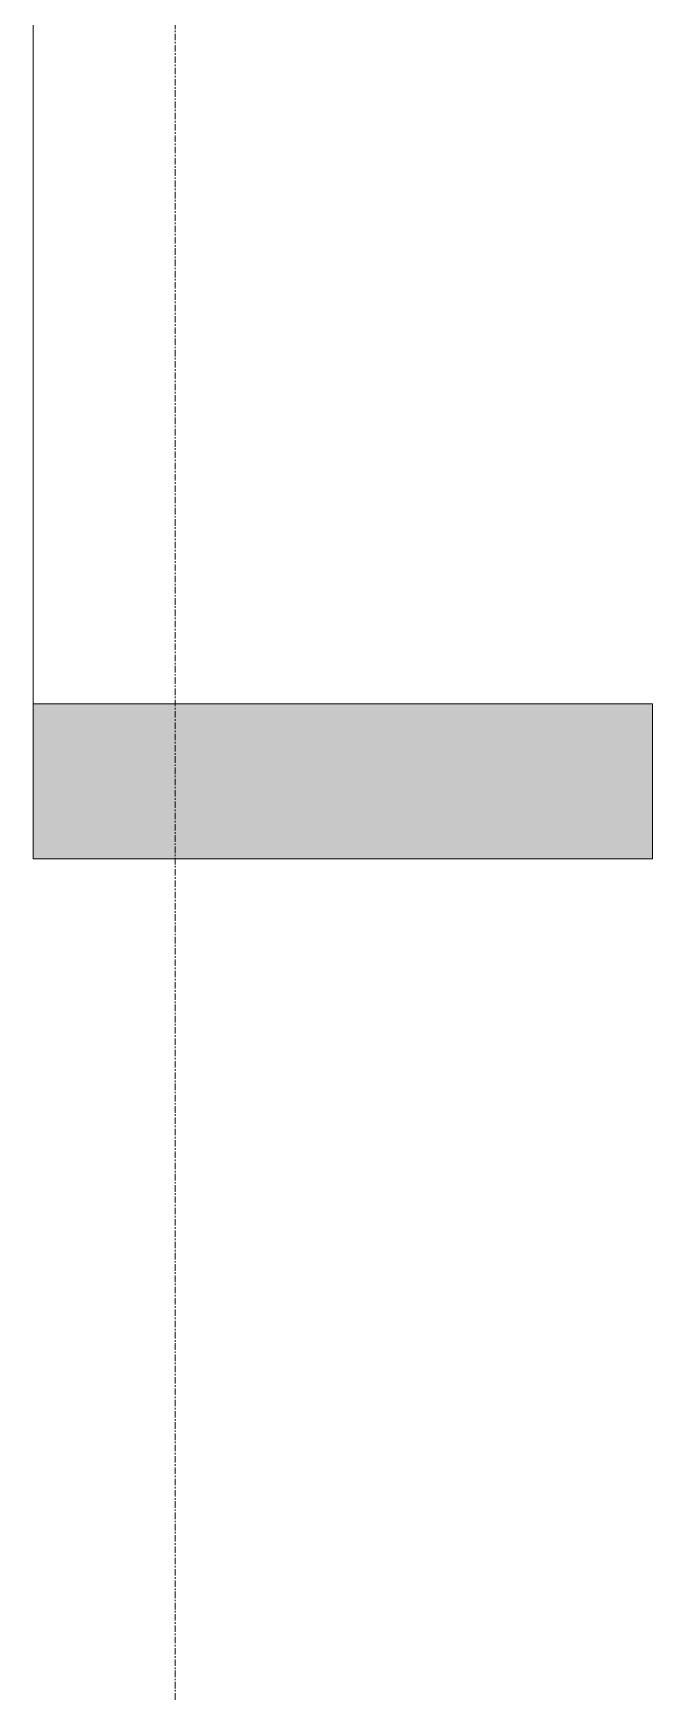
# Model space of a CAD drawing. Header units: inches. Extents: x 20426 to 92531, y -195 to 750.
# Drawn here: x 27334.2 to 27382.2, y -132 to -2.8 of the extents above; entities that cross this region are included whole.
import ezdxf

# ---------------------------------------------------------------- set-up
doc = ezdxf.new("R2010")
doc.units = ezdxf.units.IN
doc.header["$MEASUREMENT"] = 0
doc.linetypes.add('Grid Line 1_2_', pattern=[0.875, 0.5, -0.125, 0.125, -0.125])
doc.layers.add('G-ANNO-SYMB', color=111, linetype='Continuous', lineweight=9)
doc.layers.add('S-GRID', color=1, linetype='Continuous', lineweight=9)

# ---------------------------------------------------------------- blocks, each defined once
blk = doc.blocks.new('Section - 3_32_ x 3_8_-18514-Elevation - South')
at = {"layer": 'G-ANNO-SYMB'}
blk.add_hatch(color=256, dxfattribs=at).paths.add_polyline_path([(25438.9, -54.82), (25390.9, -54.82), (25390.9, -66.82), (25438.9, -66.82)], flags=0)
for p, q in [((25390.9, -66.82), (25390.9, -54.82)), ((25390.9, -54.82), (25438.9, -54.82)), ((25438.9, -54.82), (25438.9, -66.82)), ((25438.9, -66.82), (25390.9, -66.82))]:
    blk.add_line(p, q, dxfattribs=at)

msp = doc.modelspace()

# ---------------------------------------------------------------- linework, layer by layer
at = {"layer": 'G-ANNO-SYMB'}
msp.add_line((27334.22, 545.16), (27334.22, -54.82), dxfattribs=at)
at = {"layer": 'S-GRID', "linetype": 'Grid Line 1_2_'}
msp.add_line((27345.21, -132), (27345.21, 573.76), dxfattribs=at)

# ---------------------------------------------------------------- block references
at = {"layer": 'G-ANNO-SYMB'}
msp.add_blockref('Section - 3_32_ x 3_8_-18514-Elevation - South', (1943.32, 0), dxfattribs=at)

doc.saveas('drawing.dxf')
